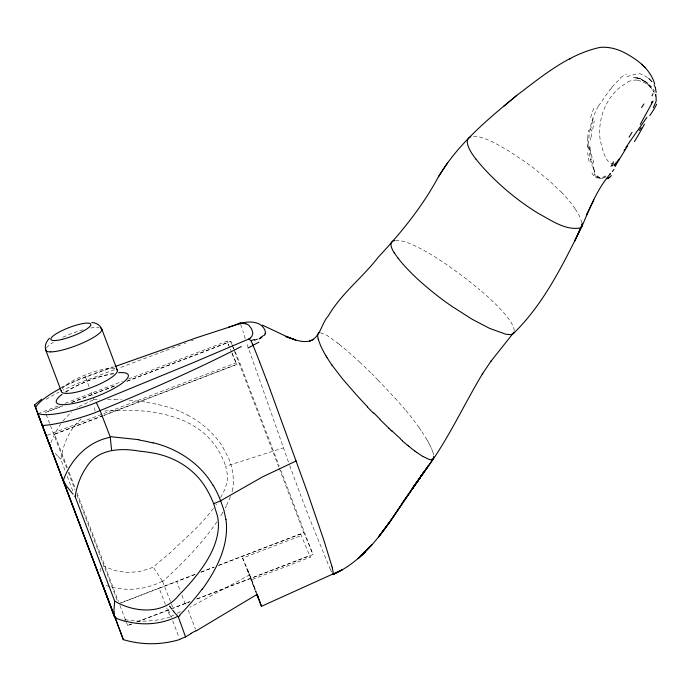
<?xml version="1.0" encoding="UTF-8"?>
<svg xmlns="http://www.w3.org/2000/svg" width="691" height="691" viewBox="0 0 691 691"><rect width="100%" height="100%" fill="white"/><g stroke="black" fill="none" stroke-linecap="round" stroke-linejoin="round"><path stroke-width="0.52" stroke-dasharray="3.46 2.59" d="M233.627 481.584L232.815 488.589M590.166 140.238L590.304 137.751M100.281 568.287L100.126 573.495M591.047 130.271L591.15 129.493M590.451 129.925L593.241 118.325L592.723 120.631M60.894 459.1C63.339 444.192 69.299 428.956 81.192 419.057M50.884 442.585L55.306 432.696L60.748 423.851M226.354 506.062L225.681 507.367M220.688 497.615L225.016 489.107L227.209 481.705L227.417 474.57L225.698 466.313L283.414 447.872M222.562 512.947L219.626 517.723M598.51 106.017L610.248 89.208M598.311 106.319C588.015 123.931 586.227 146.103 591.997 165.555M216.939 521.791C201.686 544.111 182.467 563.364 162.661 581.623M215.963 504.888L216.464 504.171M213.398 508.421L209.641 513.232A223.133 216.862 -42.9 0 1 196.598 527.889L170.021 552.93L153.186 567.052L149.904 568.538L138.623 571.785L126.263 572.442L114.715 570.524L103.114 565.998M62.959 420.923L70.473 412.933M611.915 87.118L620.682 77.971M613.297 164.881L612.338 165.987L614.791 163.05M71.035 412.441L71.596 411.957M605.558 175.851L601.973 177.777L598.691 177.414M76.96 407.88L77.582 407.457M65.766 392.238C80.406 382.814 97.111 376.388 114.317 373.684M614.066 163.387C605.109 165.443 602.016 146.25 600.272 140.558C596.903 118.161 607.164 92.965 627.834 82.384M78.86 406.645L91.134 400.91L93.855 400.089L93.959 401.652M177.293 613.245L182.234 610.74M219.021 565.324L300.637 534.013L301.241 535.603L242.619 558.095L249.131 575.154L190.12 607.19M61.102 387.461L80.605 378.513L112.564 366.921M173.959 614.999L170.124 616.838L166.712 607.907M159.466 588.162L176.438 581.649M185.525 603.278L173.363 608.097M113.721 366.999L81.106 378.806A60.143 13.88 -20.9 0 0 61.844 387.677M114.533 369.702L80.985 382.123A73.315 16.852 -20.8 0 0 63.028 390.13M37.936 413.719L58.044 406.006M65.084 403.302L122.411 381.311M128.44 378.996L226.994 341.181L228.738 345.327M62.527 405.85L45.407 412.415L62.579 406.023M71.588 402.369L116.917 384.982M126.989 381.112L230.725 341.311L232.737 346.087M71.639 402.551L115.907 385.569M126.971 381.32L227.581 342.719L229.645 347.633M47.316 435.218L236.08 362.801L236.668 364.338L103.857 415.291M67.321 467.591L54.563 434.198L102.855 415.671M102.976 415.818L54.563 434.198M103.987 415.429L239.958 363.267L279.173 465.959M118.463 603.709L195.061 574.316M201.098 572.001L214.193 566.983M218.218 565.437L303.781 532.606L313.014 554.553L197.246 598.967M121.512 602.733L159.215 588.274L165.348 604.34M194.836 574.61L176.697 581.563L180.601 591.781M200.882 572.286L213.977 567.259M131.61 623.964L127.619 625.493L131.644 624.137M136.593 622.047L170.159 609.237M189.576 601.723L185.568 603.26L186.225 604.988M196.581 599.037L309.723 555.624L310.328 557.214L251.705 579.706L247.248 568.918L255.273 589.933M137.569 621.865L170.193 609.35M171.178 608.97L190.198 601.671M180.688 344.947L118.61 368.199M184.238 343.591L186.017 342.917M191.355 340.888L193.135 340.214M395.511 240.338L396.694 240.304A91.117 18.761 36.9 0 1 398.681 240.425L403.432 241.358A65.222 13.431 36.9 0 1 413.918 245.357L420.154 248.423A80.415 16.558 36.9 0 1 428.256 252.863L432.48 255.342A60.324 12.421 36.9 0 1 433.913 256.206L447.241 264.947L463.661 276.944A106.863 22 36.9 0 1 470.96 282.61L479.45 289.512M104.79 411.024C148.479 407.742 203.016 413.304 222.925 459.273A58.804 57.146 -42.9 0 1 225.715 466.304M473.516 136.196L476.289 136.308A54.995 11.678 35.6 0 1 478.82 136.783L482.776 137.932A60.376 12.818 35.6 0 1 489.755 140.67L493.305 142.311A53.216 11.298 35.6 0 1 494.981 143.123L508.144 150.543L524.771 161.625A81.797 17.361 35.6 0 1 532.778 167.429L548.429 179.962L561.239 192.046M93.777 399.623L99.832 399.484M107.641 399.433L114.585 399.545M320.425 332.768L327.033 335.368L337.856 343.246M129.381 400.296L137.224 401.039A217.622 211.316 -54.7 0 1 146.656 402.222M637.491 80.441C644.91 81.227 651.026 86.66 654.688 92.896M146.639 402.292L158.576 404.58M639.071 73.376L643.779 75.198L648.478 78.213M180.852 411.776L187.399 414.894M599.037 177.656L600.125 178.209A61.836 18.51 -78.4 0 0 605.428 177.06M645.636 81.987L649.989 86.176L645.325 81.719L639.711 78.498L635.02 77.332L639.909 78.558L645.8 82.091L640.255 78.826L633.656 77.573L640.704 78.843L646.646 82.289L651.363 86.66L654.593 91.048M599.304 177.812L597.447 176.412M598.864 177.544L598.95 177.596A50.728 13.077 -87.3 0 1 590.969 170.729M339.488 344.576L344.109 348.419M359.501 361.98L363.863 366.057A71.38 10.831 46.9 0 1 364.883 367.025L365.945 368.053A80.061 12.162 46.9 0 1 371.413 373.425L371.758 373.753M649.79 79.379L648.564 78.29L649.929 79.517M649.652 79.292L652.097 81.883M650.222 79.793L652.105 81.909M377.986 380.05L377.597 379.661A106.604 16.204 46.9 0 0 371.741 373.65M58.027 456.397L60.851 459.36L65.464 471.582M57.621 455.974L54.425 452.441M242.619 558.095L247.257 568.935M394.95 398.025L396.453 399.683A66.206 10.045 46.9 0 1 405.133 409.608L405.798 410.411M649.86 86.029L653.816 91.998M419.143 427.712L421.864 431.685M419.083 427.625L415.023 422.054A63.183 9.596 46.9 0 0 405.842 410.428M162.299 580.932L153.186 567.052M421.925 431.771L426.459 438.94M575.275 208.958L578.16 213.666A161.478 34.282 35.6 0 1 579.343 215.868L582.09 222.986M85.209 376.915L86.617 379.895M222.882 447.362L228.963 458.781L232.452 469.327M426.502 439.01L427.591 440.875M427.634 440.944L429.197 443.786M429.284 443.942L429.914 445.159M429.983 445.306L431.124 447.682M594.58 172.171L594.053 170.997M330.445 569.548L330.263 569.151A47.031 2.185 69.9 0 1 329.521 567.518L311.088 522.318A147.252 6.832 69.9 0 1 307.65 513.482L307.184 512.281A115.457 5.364 69.9 0 1 301.544 497.52L300.568 494.911M594.873 172.344L594.364 171.178M431.417 448.347L431.78 449.202M233.135 347.037L234.741 350.855M235.139 351.814L239.958 363.267M230.336 349.136L231.537 351.995M231.934 352.946L236.08 362.801M232.124 353.533L236.668 364.338M300.637 534.013L310.328 557.214M431.901 449.487L433.032 452.691M255.912 592.463L249.131 575.154M280.71 469.984L313.014 554.553M230.725 341.311L231.882 344.334M232.262 345.345L278.793 467.168M279.173 468.17L303.781 532.606M226.994 341.181L227.581 342.719M251.705 579.706L256.525 592.334M246.998 568.512L256.378 593.085M188.211 610.179L195.475 629.199M181.897 595.184L185.801 605.402M168.509 609.808L171.325 617.167M172.733 620.846L179.055 637.422M69.178 472.463L75.328 488.572M76.934 492.761L118.463 601.49M119.932 605.359L127.688 625.657M46.176 414.427L66.63 467.962M68.167 471.988L75.086 490.109M76.934 494.972L117.306 600.686M67.234 476.28L72.918 491.318M289.736 465.535L289.9 465.984A110.931 5.148 69.9 0 0 300.559 494.868M288.475 462.046L247.171 344.645M245.219 338.633L242.757 330.678M593.059 167.516L592.662 166.134M433.058 452.778L433.603 455.17M590.891 159.509L590.719 158.507M591.246 159.716L591.081 158.723M95.047 411.119L94.278 405.133M590.58 154.965L590.425 153.376M514.234 330.704L514.121 329.685A87.697 18.052 36.9 0 0 513.707 327.983L511.979 324.001A70.439 14.502 36.9 0 0 479.399 289.512M589.682 149.809L589.466 145.706M590.209 150.413L590.062 146.371M561.334 192.081A95.686 20.315 35.6 0 1 575.188 208.907M337.735 343.082A111.052 16.549 46.7 0 1 339.376 344.403M343.945 348.152A121.452 18.536 46.9 0 1 359.363 361.704M377.977 380.197A106.544 16.092 46.9 0 1 394.872 398.051M626.979 76.951A32.935 22.302 -59.2 0 1 638.76 74.334M620.596 77.729A33.203 23.244 -75.6 0 1 626.478 74.049M610.412 89.484A102.458 65.645 -70.3 0 1 612.071 87.386M590.65 117.444A56.325 42.151 -78.6 0 1 594.148 107.615M598.726 177.224A59.443 17.793 -81.6 0 1 597.309 175.799M596.782 177.138A54.986 16.377 -81.8 0 1 594.338 174.529M594.415 170.945A56.869 15.401 -86 0 1 593.137 167.248M593.733 163.257A61.266 17.931 -84.1 0 1 592.584 156.848M591.807 157.522A61.827 21.706 -80 0 1 591.366 153.808M590.477 153.316A59.383 22.751 -78.2 0 1 590.261 150.353M588.145 148.427A51.393 20.367 -77.6 0 1 588.11 141.836M591.125 137.259A49.096 18.026 -78.9 0 1 591.867 130.072M592.783 129.277A56.325 24.893 -77.8 0 1 594.277 120.951M627.791 81.875A27.744 19.676 -64 0 1 637.568 80.165M587.765 137.984A49.001 28.91 -73.2 0 1 588.551 130.107M587.497 147.278A49.899 25.144 -75.4 0 1 587.393 138.39M589.147 161.582A59.962 21.792 -80.6 0 1 587.687 152.676M594.251 170.228A58.916 16.869 -84.7 0 1 591.28 158.584M605.601 176.516A58.407 18.044 -82.3 0 1 594.225 173.545M331.732 572.183A50.788 2.367 70 0 1 330.497 569.712M241.522 327.569A68.262 2.816 69.2 0 1 240.528 323.034M170.193 617.072A95.833 93.613 -22.8 0 1 122.126 619.067M172.681 607.156A120.7 1.365 69 0 1 162.653 581.597M93.769 399.605A158.999 1.952 69.2 0 1 93.259 398.206M92.257 395.477A158.999 1.952 69.2 0 1 90.357 390.268M89.018 386.597A158.999 1.952 69.2 0 1 86.565 379.843M46.047 399.338A73.315 16.852 -20.8 0 1 59.046 392.117M162.437 581.217A72.071 69.731 -42.7 0 1 111.001 586.875A78.316 75.829 -43.8 0 1 104.246 584.854M187.339 415.006A98.217 95.418 -44.2 0 1 223.081 447.232M158.559 404.658A135.522 131.687 -56 0 1 180.869 411.724M114.594 399.45A307.132 297.113 -49.2 0 1 121.547 399.709M225.586 507.324A125.909 122.065 -52.7 0 1 225.249 507.971M222.951 512.083A125.909 122.065 -52.7 0 1 222.476 512.895M232.919 488.615A69.178 67.243 -52.3 0 1 231.848 492.484M230.405 496.682A69.178 67.243 -52.3 0 1 226.121 505.942M232.09 469.422A48.854 46.496 -60.6 0 1 233.23 481.592M62.138 388.757A29.946 7.014 -21 0 1 71.51 381.475A30.274 7.091 -21 0 1 79.802 377.234L86.807 374.306A29.946 7.014 -21 0 1 115.043 368.614M65.299 392.022A38.497 8.888 -20.9 0 1 69.411 389.508L71.881 388.135A39.007 9 -20.9 0 1 80.087 384.092L89.104 380.335A38.497 8.888 -20.9 0 1 115.155 373.097M46.461 347.893A29.989 6.461 -20.8 0 1 48.871 345.44A29.912 6.444 -20.8 0 1 53.259 342.347M83.136 329.771A29.989 6.461 -20.8 0 0 71.51 333.598L69.739 334.289A29.912 6.444 -20.8 0 0 61.559 337.856M90.694 328.035A29.989 6.461 -20.8 0 1 93.328 327.638A29.523 6.357 -20.8 0 1 96.645 327.404M96.585 327.422A29.912 6.444 -20.8 0 1 99.167 327.577"/><path stroke-width="1.04" d="M656.165 92.542L655.431 87.852M333.459 574.048L332.362 568.14M74.939 496.112L114.68 601.092L113.963 609.954L114.412 615.482L123.361 639.745L34.576 404.943L41.65 399.182M75.146 496.328C76.9 486.11 80.32 476.013 86.297 467.462C97.232 449.012 120.07 447.716 139.055 451.093A146.777 142.674 0.6 0 1 151.346 452.769C173.959 456.155 195.259 469.129 206.644 489.219A104.764 101.836 0.6 0 1 213.649 503.644L217.449 515.935A49.631 48.24 0.6 0 1 218.416 527.466C217.043 548.213 204.424 566.179 191.45 581.597A251.973 244.934 0.6 0 1 178.632 595.383M655.845 94.52L655.457 95.85M514.139 332.051L491.007 361.168M49.821 445.583L50.115 444.71M63.296 480.435C70.594 459.532 87.999 441.454 110.275 437.291L111.579 450.1M609.747 174.374L610.481 173.519C597.283 188.876 589.846 207.931 581.977 226.32L581.597 227.028A66.992 14.217 35.6 0 1 580.716 227.875C565.532 230.811 551.522 220.429 538.609 213.545C520.427 202.489 503.756 188.98 488.891 173.769A118.731 25.204 35.6 0 1 478.923 162.756L475.935 159.051M593.863 199.872L586.521 215.082L587.488 213.078M653.055 101.188L640.263 124.397M627.558 145.956L617.417 162.54M617.106 163.093L615.085 166.574M653.297 107.666L656.208 100.964L656.027 95.937M654.688 83.982C650.507 69.376 637.681 59.702 624.854 52.879C617.288 48.888 608.667 46.608 600.082 47.403C568.218 54.218 542.305 76.183 516.868 95.298L515.581 96.377C486.922 119.958 457.684 144.419 438.474 176.723C422.564 206.393 401.324 232.53 378.4 257.017C362.697 277.497 341.432 293.347 328.389 315.813C321.28 323.466 320.52 337.476 309.603 341.078L310.069 340.974C301.241 342.995 294.133 339.35 285.487 336.422L295.757 340.093L285.158 335.861L262.45 325.141M625.778 147.796L626.081 147.321M624.077 150.413L624.629 149.558M626.383 146.855L626.694 146.38M447.759 162.644L438.474 176.723M627.013 145.896L627.324 145.412M627.644 144.929L628.283 143.953M628.585 143.503L629.492 142.139M629.795 141.681L646.923 117.384M491.534 360.391L482.283 374.064L482.802 373.252C462.745 406.628 446.801 442.465 422.944 473.551L428.187 466.045L390.389 521.057L378.374 537.218L390.372 521.092L401.661 504.361C383.721 531.5 364.053 560.608 333.321 574.402M619.464 158.93L618.471 160.381M423.263 472.791L401.497 504.318L412.605 488.364M428.109 466.157L433.292 458.617L433.723 456.423M423.013 473.473L428.256 465.924M639.339 130.435L641.257 127.688M423.177 473.171L412.233 488.58M202.238 589.345C215.324 571.276 226.717 550.053 226.536 527.181A65.714 63.442 13.4 0 0 225.948 519.485M378.374 537.235L390.372 521.1M433.119 458.867L430.761 459.696A74.559 11.315 46.9 0 1 428.74 459.265L422.901 456.449M49.476 338.21C46.478 341.311 44.215 345.647 45.718 350.009L61.274 391.184M264.238 335.437L264.843 334.599A58.761 12.965 -6.2 0 0 265.189 333.857M178.364 617.115L179.902 615.543M178.641 595.392C163.62 614.973 134.019 612.718 114.68 601.092M250.427 337.908L251.455 336.828A24.945 5.761 -20.9 0 0 251.679 336.526L251.757 336.405A32.442 7.489 -20.9 0 0 252.025 335.964L252.751 333.477A101.914 23.52 -20.9 0 0 252.716 332.302L251.394 328.545L248.76 325.236A61.775 14.261 -20.9 0 0 245.936 323.846M503.419 106.595L516.868 95.298M196.132 630.926L257.268 594.277M569.652 59.037L570.757 58.407M190.966 633.69L185.516 636.921L179.764 639.261M241.263 346.554C193.515 371.084 144.194 392.479 94.581 412.873A73.281 16.843 -20.8 0 1 46.772 425.138L42.497 425.535M333.408 574.247L342.149 569.833L261.509 606.301M335.783 573.262L333.243 574.437A33.989 1.572 69.9 0 1 332.777 573.945L332.751 573.901M250.323 337.934A4.854 1.123 -20.9 0 1 248.803 339.022L190.725 363.708L92.292 404.14A60.108 13.872 -20.9 0 1 37.867 413.382M260.092 338.149L259.591 338.357M313.178 339.609L313.679 339.393L309.603 341.078M296.214 460.923L262.52 476.885L220.654 500.759A25.671 5.597 -21.7 0 1 213.683 503.627M115.086 366.515L196.676 337.7L240.071 323.587A6.72 1.555 -20.9 0 1 240.347 323.543A12.809 2.954 -20.9 0 1 241.997 323.423L242.152 323.405A25.507 5.882 -20.9 0 1 243.811 323.483L243.914 323.492A39.197 9.043 -20.9 0 1 245.564 323.777L245.91 323.863M228.505 327.206L230.051 326.67M230.829 326.402L231.597 326.135M232.375 325.867L233.921 325.34M234.69 325.072C243.897 321.229 261.483 318.931 265.301 331.378A91.367 20.151 -6.3 0 1 265.033 333.865M138.934 439.683L110.119 436.634A161.59 1.978 69.2 0 0 100.186 410.808L96.351 402.654M91.86 322.472C95.729 322.775 99.772 324.632 101.344 328.389M153.186 442.75C177.578 448.666 200.235 463.471 213.018 485.376M422.78 456.38L418.53 453.65A74.498 11.306 46.9 0 1 416.993 452.57L416.949 452.545M416.777 452.415L414.816 450.99M409.115 446.507L407.647 445.28M402.378 440.728L400.935 439.441M391.97 431.167L391.201 430.441M645.1 67.588L641.568 64.203M388.86 428.204L380.024 419.584M367.474 406.74L364.572 403.674A98.649 14.882 46.9 0 1 356.47 394.898L342.373 378.685L331.844 364.969M73.091 494.134L72.564 493.564M72.045 492.985L66.276 485.747L62.769 479.062M175.169 613.288L177.846 616.286L176.075 617.149A72.564 70.767 3.6 0 1 124.967 620.976M174.607 612.615L174.218 612.148M173.968 611.837L173.51 611.276M173.182 610.87L172.586 610.118M171.722 608.996L171.394 608.555M397.912 257.985L394.293 252.863M171.187 608.287L170.789 607.752M170.522 607.389L170.185 606.931M169.986 606.663L169.58 606.111M51.505 448.58L50.823 447.474M326.921 357.454L326.057 356.02M50.771 447.371L49.424 444.52M654.075 84.881L654.317 85.347M261.423 606.128L257.32 594.424M261.31 605.921L256.516 593.992M34.55 404.866L114.956 617.331M654.705 86.116L655.293 87.463M258.089 597.473L257.847 596.912M655.422 94.33L655.707 95.03M252.457 343.98L252.647 344.429M259.591 361.799L266.588 380.18M256.707 593.854L258.071 597.439A1.667 1.624 -22.8 0 0 257.959 596.946M101.845 329.244L117.392 370.488M50.953 448.597L37.884 413.823L114.671 617.279L100.713 579.429M270.362 390.285L307.72 493.124L323.742 539.852L331.784 565.903M318.205 339.16L320.494 345.37A136.533 20.721 46.9 0 0 323.224 350.976L323.777 351.995A111.7 16.947 46.9 0 0 326.074 356.029M331.801 565.972L332.319 567.959M100.549 578.505L100.376 577.27M225.914 519.494L223.91 510.183L220.654 500.759A113.004 109.869 -1.1 0 0 213.156 485.298M582.176 223.53L581.977 226.32C562.975 264.403 544.137 303.643 513.206 333.744L510.692 334.694L505.855 334.228L489.669 328.406L472.143 319.259L451.249 305.906A62.458 12.861 36.9 0 1 443.009 300.006L440.789 298.339A70.741 14.563 36.9 0 1 412.415 274.128L406.187 267.719A87.593 18.035 36.9 0 1 397.921 257.993M475.823 158.999A99.245 21.067 35.6 0 1 469.699 137.354A94.209 19.996 35.6 0 1 470.865 136.714M379.92 419.074A94.494 14.036 46.8 0 1 373.814 412.916M373.373 413.175A105.559 16.342 46.9 0 1 367.362 406.93M331.939 365.047A77.349 11.704 46.9 0 1 327.05 357.567M318.335 339.281A97.379 14.779 46.9 0 1 319.104 332.708M414.859 451.05A64.565 9.804 46.9 0 1 409.158 446.567M407.854 445.617A71.113 10.857 46.9 0 1 402.559 441.048M400.642 438.889A93.259 13.993 46.8 0 1 391.771 430.674M391.261 430.579A119.889 18.622 47 0 1 388.912 428.342M394.172 252.785A73.764 15.185 36.9 0 1 394.535 240.546M632.04 132.292A77.254 4.725 -59.3 0 1 629.052 137.241M644.427 124.19A75.967 12.524 -60.4 0 1 634.476 141.543M652.097 101.378A50.02 7.627 -51 0 1 651.285 102.855M643.934 103.978A53.976 10.192 -47.9 0 1 641.559 107.511M653.021 93.708A60.912 20.505 -28.6 0 1 651.984 95.824M615.595 163.111A54.425 9.605 -69.5 0 1 614.299 165.417M613.893 169.416A51.454 5.822 -61.1 0 1 612.304 171.575M613.487 161.832A49.907 11.497 -73 0 1 611.017 166.376M609.617 177.216A52.317 16.817 -81.7 0 1 606.931 178.589M618.739 159.379A52.879 8.162 -61.3 0 1 614.688 165.106M656.623 104.168A27.925 4.163 -50.5 0 1 649.808 115.492M609.021 177.406A53.242 15.185 -79.2 0 1 606.638 178.701M611.38 175.54A49.001 9.726 -67.6 0 1 607.726 178.736M179.833 639.495A96.662 94.425 -22.8 0 1 123.395 639.641M124.898 621.2A78.325 76.286 4 0 1 115.172 617.832M35.673 407.699A60.108 13.872 -20.9 0 1 60.583 388.359M115.933 617.529A95.833 93.613 -22.8 0 1 114.706 617.175M102.605 584.24A78.316 75.829 -43.8 0 1 102.061 584.033M266.614 380.102A123.464 4.587 69.5 0 1 270.423 390.311M252.673 344.515A46.401 1.632 69.5 0 1 259.609 361.859M251.369 341.449A55.591 2.004 69.6 0 1 252.526 344.187M251.533 340.473A15.47 3.49 -22.3 0 1 254.504 339.471M258.926 342.14A220.308 48.353 -24 0 1 248.069 347.97M248.708 339.022A17.111 3.896 65.9 0 1 251.299 341.25M238.948 323.837A17.111 4.854 73.1 0 1 240.857 323.034M257.337 339.134A14.096 0.786 -19.5 0 1 254.469 340.248M260.524 338.314A14.865 2.539 -11.7 0 1 259.09 338.918M260.498 338.029A15.539 2.643 -11.6 0 1 260.248 338.141M261.837 337.407A19.996 4.034 -9.1 0 1 260.956 337.864M263.409 335.558A30.102 6.236 -8.4 0 1 260.602 337.338M190.871 633.448A43.283 14.191 -30.3 0 1 196.054 630.676M178.338 617.063A120.441 1.365 69 0 1 185.542 636.99M202.04 589.207A260.887 250.842 10 0 1 179.548 615.206M138.882 439.977A158.731 152.564 9.4 0 1 153.117 443.026M116.511 369.21A29.946 7.014 -21 0 1 92.058 387.314A29.946 7.014 -21 0 1 61.309 390.475M118.567 372.708A38.497 8.888 -20.9 0 1 119.051 385.397A38.497 8.888 -20.9 0 1 70.214 404.045A38.497 8.888 -20.9 0 1 62.104 394.267M50.763 351.883A30.015 6.469 -20.8 0 1 45.831 348.938M50.806 351.883A29.575 6.374 -20.8 0 0 54.148 351.641A30.015 6.469 -20.8 0 0 74.593 346.234A29.609 6.383 -20.8 0 0 79.759 344.213A29.963 6.461 -20.8 0 0 100.497 327.88M582.263 224.558L574.877 240.77L582.263 224.558M423.212 473.059L412.484 488.546L423.212 473.059M423.134 473.283L412.372 488.58L423.134 473.283M371.87 544.767L357.955 558.63L371.87 544.767M365.15 551.997L357.973 558.587L365.176 552.014M62.173 339.359A21.378 4.578 -20.9 0 0 90.78 324.217A21.378 4.578 -20.9 0 0 59.452 331.922A21.378 4.578 -20.9 0 0 62.173 339.359"/></g></svg>
